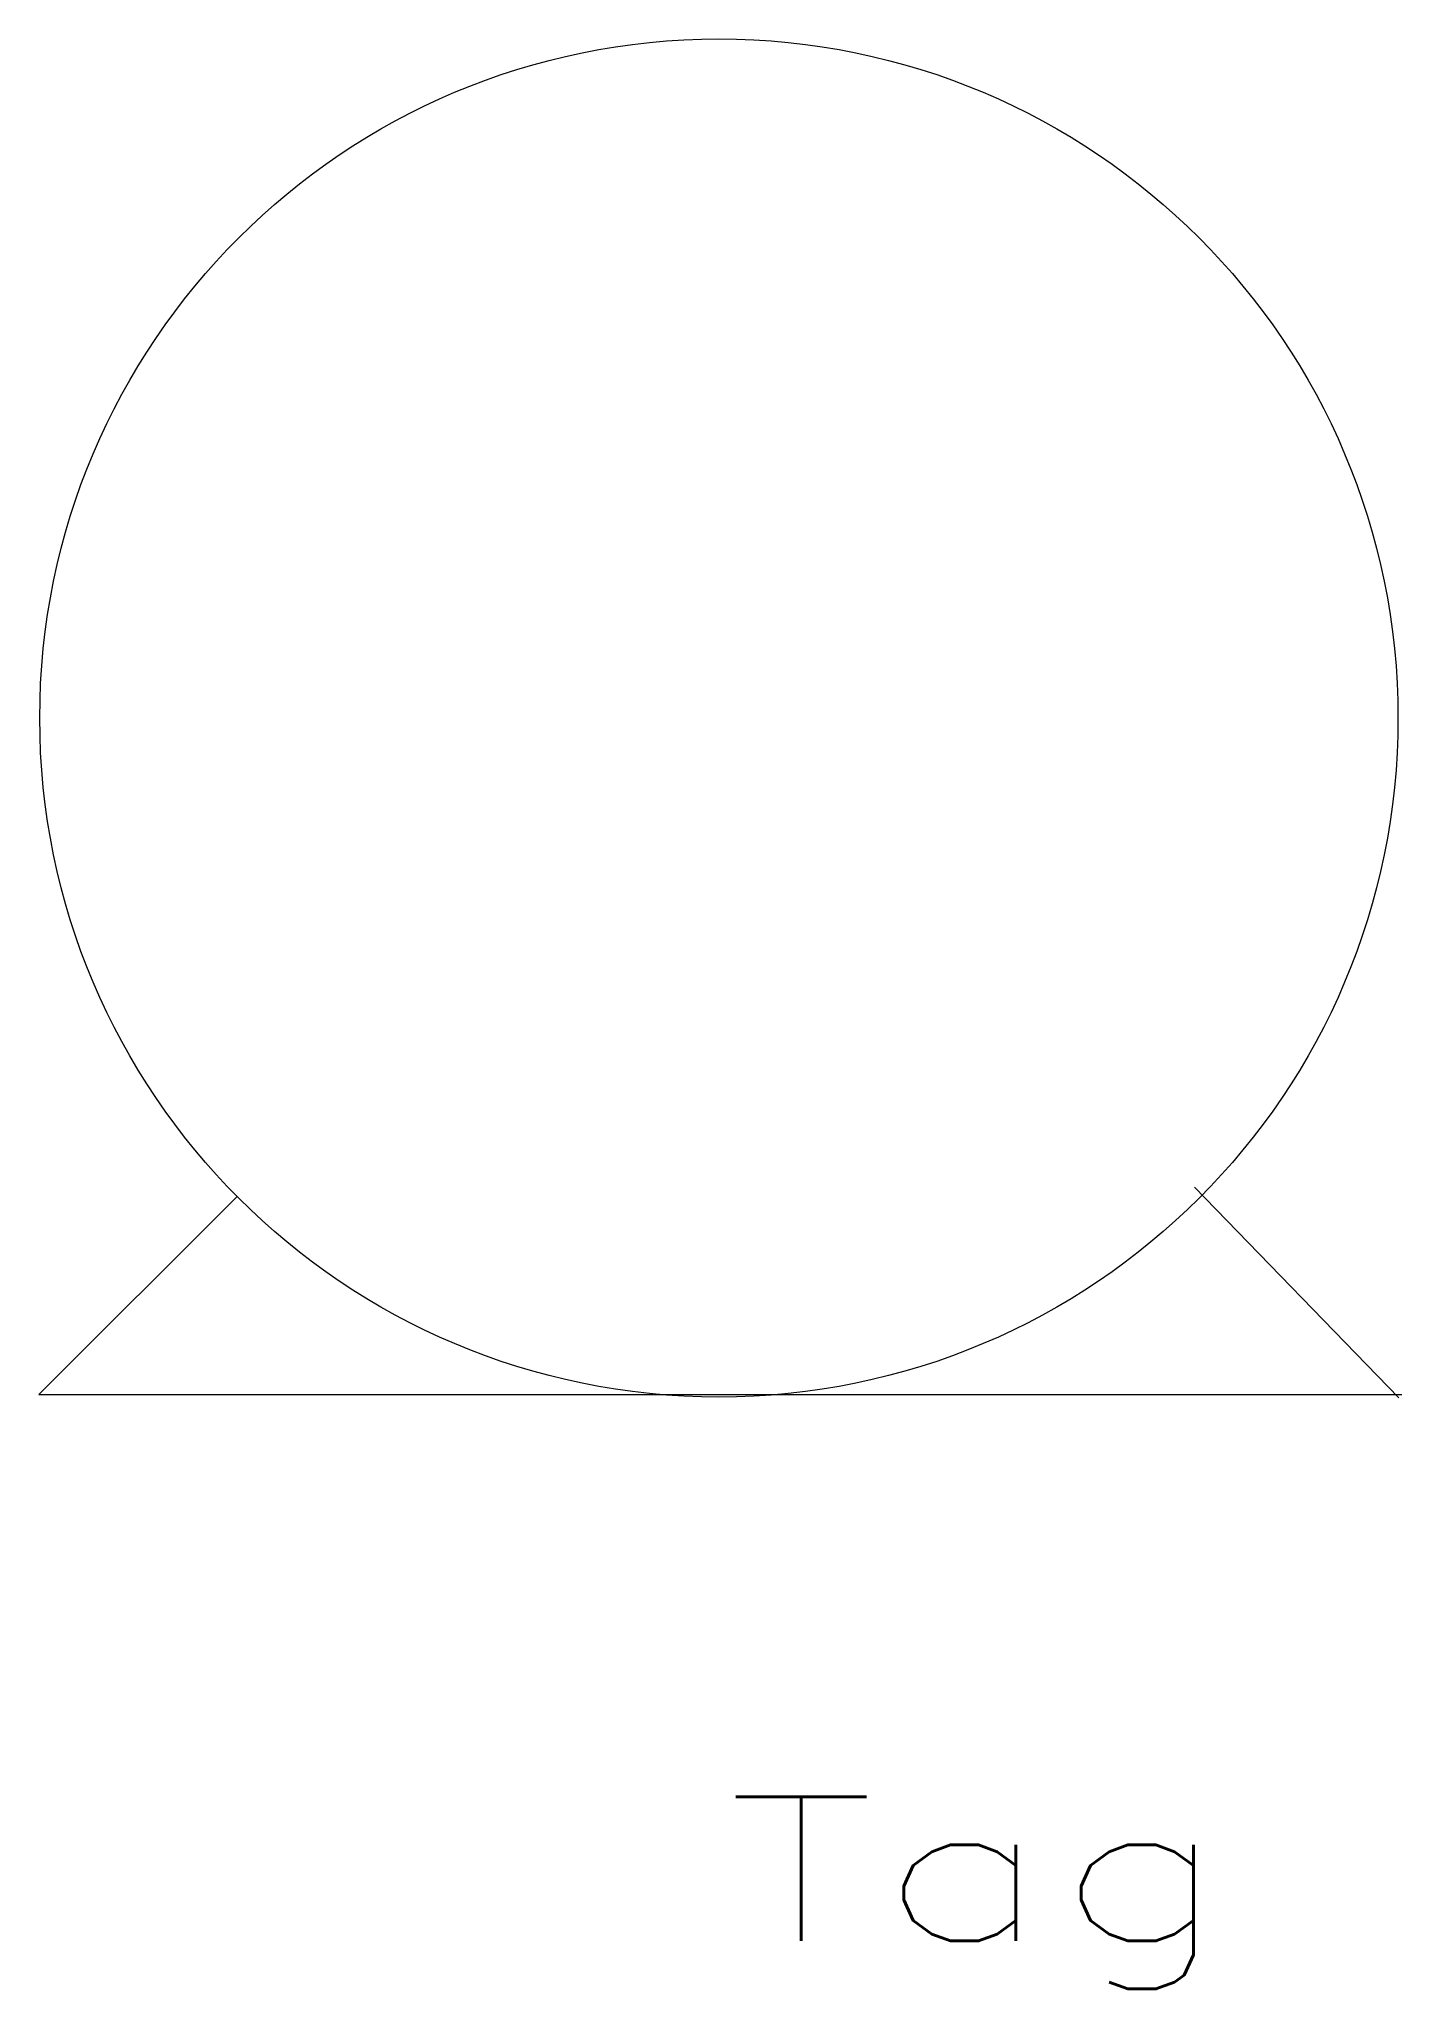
# Model space of a CAD drawing. Header units: inches. Extents: x -6 to 6, y -11.2 to 6.
import ezdxf
from ezdxf.enums import TextEntityAlignment as Align

# ---------------------------------------------------------------- set-up
doc = ezdxf.new("R2010")
doc.units = ezdxf.units.IN
doc.header["$MEASUREMENT"] = 0
doc.layers.get('0').update_dxf_attribs({"lineweight": 0})
doc.styles.get("Standard").update_dxf_attribs({"font": 'TXT.SHX'})

msp = doc.modelspace()

# ---------------------------------------------------------------- linework, layer by layer
at = {"color": 7, "linetype": 'Continuous', "lineweight": 0}
for p, q in [((5.987, -5.975), (4.186, -4.118)), ((-4.256, -4.202), (-6.001, -5.947)), ((-6.001, -5.947), (6.015, -5.947))]:
    msp.add_line(p, q, dxfattribs=at)
msp.add_circle((-0.007, 0.019), 5.987, dxfattribs=at)

# ---------------------------------------------------------------- texts
at = {"color": 7, "linetype": 'Continuous', "width": 1.361111}
msp.add_text('Tag', height=1.27, dxfattribs=at).set_placement((0.06, -10.764), (4.505, -10.764), align=Align.FIT)

doc.saveas('drawing.dxf')
